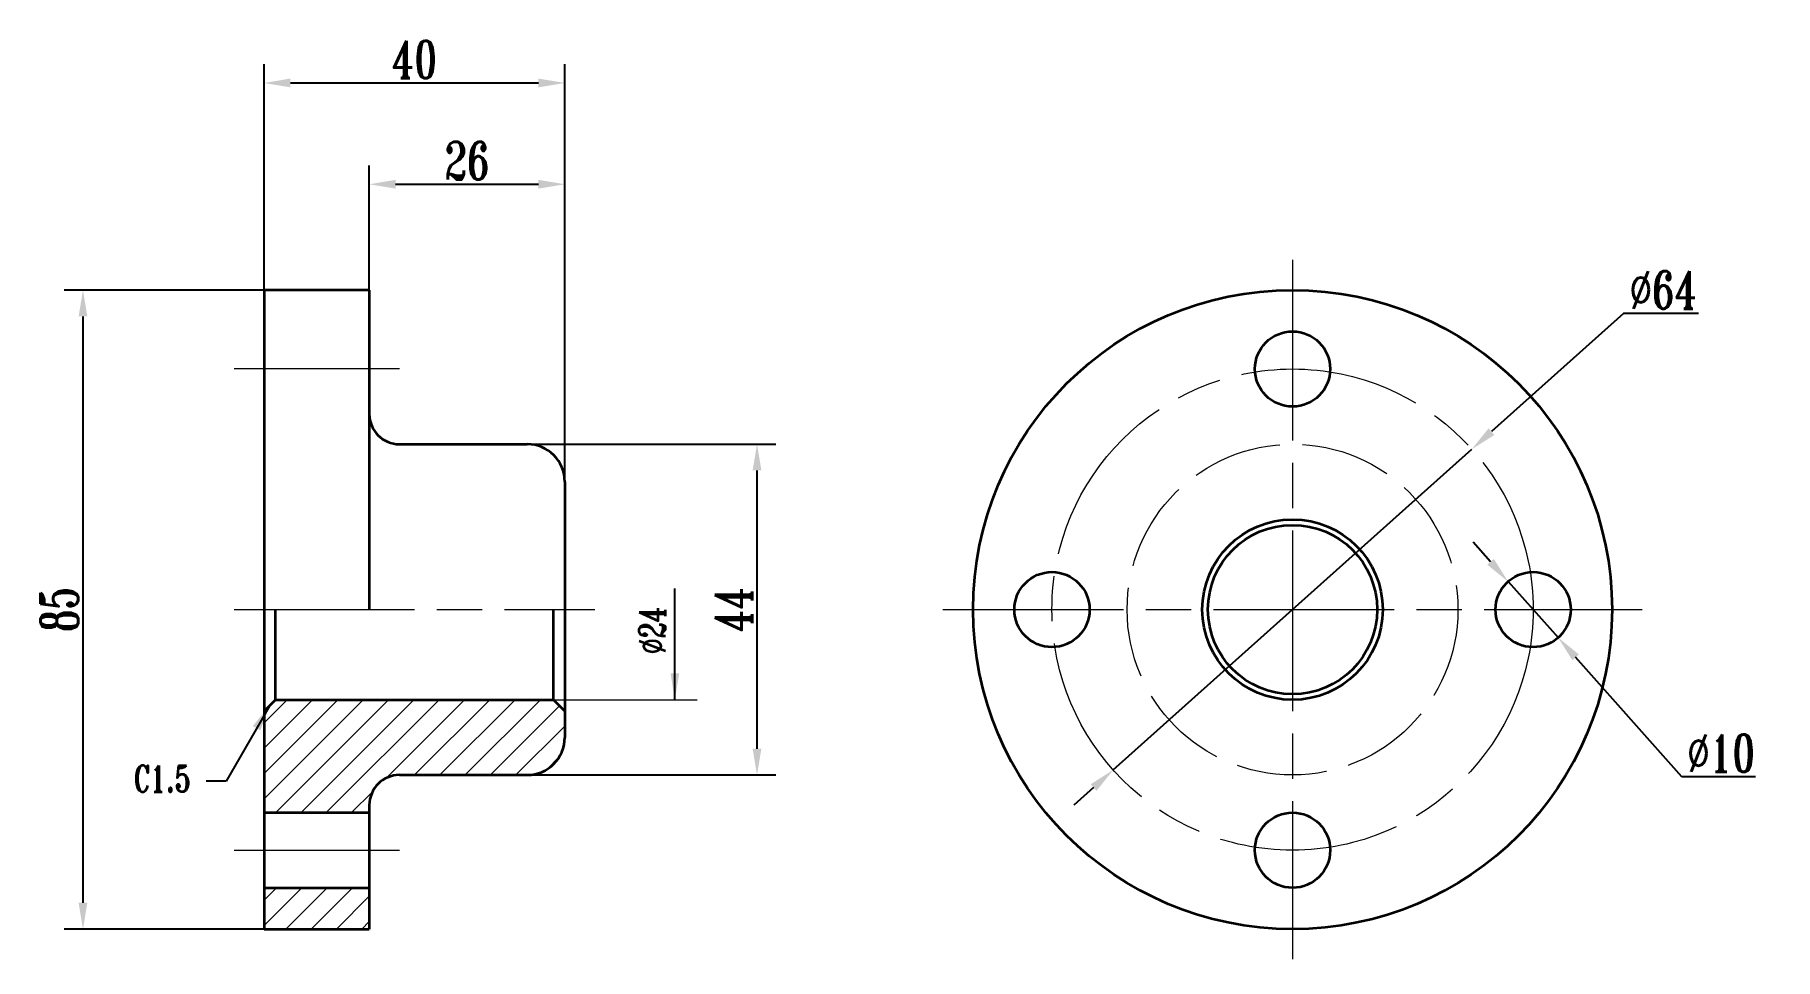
# Model space of a CAD drawing. Header units: millimetres. Extents: x 20 to 251, y 29 to 151.
import ezdxf

# ---------------------------------------------------------------- set-up
doc = ezdxf.new("R2010")
doc.units = ezdxf.units.MM
doc.linetypes.add('ACAD_ISO02W100', pattern=[15, 12, -3])
doc.linetypes.add('ACAD_ISO08W100', pattern=[36, 24, -3, 6, -3])
for name, color, linetype, lineweight in [('剖面线', 142, 'Continuous', 13), ('文本层', 212, 'Continuous', 13), ('点划线', 1, 'ACAD_ISO08W100', 13), ('轮廓线', 7, 'Continuous', 35), ('隐藏线', 44, 'ACAD_ISO02W100', 13)]:
    doc.layers.add(name, color=color, linetype=linetype, lineweight=lineweight)
doc.styles.add('数字与字母', font='romant.shx', dxfattribs={"width": 0.7})
doc.dimstyles.new('机械标注', dxfattribs={"dimtxt": 5, "dimasz": 3.5, "dimexe": 2.5, "dimexo": 0, "dimtad": 1, "dimtoh": 1, "dimdec": 1, "dimdsep": 46, "dimtxsty": '数字与字母', "dimcen": 2.5, "dimadec": 0, "dimazin": 0, "dimtfac": 1, "dimtdec": 1, "dimtmove": 0, "dimatfit": 3, "dimfxl": 0, "dimarcsym": 0})

# ---------------------------------------------------------------- blocks, each defined once
blk = doc.blocks.new('*D3')
at = {"layer": 'Defpoints', "color": 0}
for p in [(210.87, 96.33), (163.17, 53.67)]:
    blk.add_point(p, dxfattribs=at)
at = {"layer": '文本层', "color": 0, "lineweight": -2}
for p, q in [((231.06, 114.4), (213.48, 98.67)), ((241.02, 114.4), (231.06, 114.4)), ((163.17, 53.67), (210.87, 96.33)), ((160.56, 51.33), (157.95, 49))]:
    blk.add_line(p, q, dxfattribs=at)
at = {"layer": '文本层', "color": 0}
for points in [[(213.09, 99.1), (213.87, 98.23), (210.87, 96.33)], [(160.17, 51.77), (160.95, 50.9), (163.17, 53.67)]]:
    blk.add_solid(points, dxfattribs=at)
at = {"layer": '文本层', "color": 0, "insert": (236.35, 117.52), "char_height": 5, "attachment_point": 5, "style": '数字与字母'}
blk.add_mtext('∅64', dxfattribs=at)
blk = doc.blocks.new('*D4')
at = {"layer": 'Defpoints', "color": 0}
for p in [(215.69, 78.73), (222.35, 71.27)]:
    blk.add_point(p, dxfattribs=at)
at = {"layer": '文本层', "color": 0, "lineweight": -2}
for p, q in [((213.37, 81.35), (211.04, 83.96)), ((215.69, 78.73), (222.35, 71.27)), ((238.82, 52.77), (224.67, 68.65)), ((248.61, 52.77), (238.82, 52.77))]:
    blk.add_line(p, q, dxfattribs=at)
at = {"layer": '文本层', "color": 0}
for points in [[(213.8, 81.74), (212.93, 80.96), (215.69, 78.73)], [(225.11, 69.04), (224.24, 68.26), (222.35, 71.27)]]:
    blk.add_solid(points, dxfattribs=at)
at = {"layer": '文本层', "color": 0, "insert": (244.02, 55.9), "char_height": 5, "attachment_point": 5, "style": '数字与字母'}
blk.add_mtext('∅10', dxfattribs=at)
blk = doc.blocks.new('*D5')
at = {"layer": 'Defpoints', "color": 0}
for p in [(50.22, 117.5), (26.13, 32.5), (50.22, 32.5)]:
    blk.add_point(p, dxfattribs=at)
at = {"layer": '文本层', "color": 0, "lineweight": -2}
for p, q in [((50.22, 117.5), (23.63, 117.5)), ((26.13, 114), (26.13, 36)), ((50.22, 32.5), (23.63, 32.5))]:
    blk.add_line(p, q, dxfattribs=at)
at = {"layer": '文本层', "color": 0}
for points in [[(25.55, 114), (26.71, 114), (26.13, 117.5)], [(25.55, 36), (26.71, 36), (26.13, 32.5)]]:
    blk.add_solid(points, dxfattribs=at)
at = {"layer": '文本层', "color": 0, "insert": (23, 75), "char_height": 5, "attachment_point": 5, "rotation": 90, "style": '数字与字母'}
blk.add_mtext('85', dxfattribs=at)
blk = doc.blocks.new('*D6')
at = {"layer": 'Defpoints', "color": 0}
for p in [(85.22, 97), (115.79, 97), (85.22, 53)]:
    blk.add_point(p, dxfattribs=at)
at = {"layer": '文本层', "color": 0, "lineweight": -2}
for p, q in [((85.22, 97), (118.29, 97)), ((115.79, 56.5), (115.79, 93.5)), ((85.22, 53), (118.29, 53))]:
    blk.add_line(p, q, dxfattribs=at)
at = {"layer": '文本层', "color": 0}
for points in [[(115.2, 93.5), (116.37, 93.5), (115.79, 97)], [(115.2, 56.5), (116.37, 56.5), (115.79, 53)]]:
    blk.add_solid(points, dxfattribs=at)
at = {"layer": '文本层', "color": 0, "insert": (112.66, 75), "char_height": 5, "attachment_point": 5, "rotation": 90, "style": '数字与字母'}
blk.add_mtext('44', dxfattribs=at)
blk = doc.blocks.new('*D7')
at = {"layer": 'Defpoints', "color": 0}
for p in [(90.22, 131.57), (64.22, 117.5), (90.22, 92)]:
    blk.add_point(p, dxfattribs=at)
at = {"layer": '文本层', "color": 0, "lineweight": -2}
for p, q in [((64.22, 117.5), (64.22, 134.07)), ((90.22, 92), (90.22, 134.07)), ((67.72, 131.57), (86.72, 131.57))]:
    blk.add_line(p, q, dxfattribs=at)
at = {"layer": '文本层', "color": 0}
for points in [[(67.72, 132.16), (67.72, 130.99), (64.22, 131.57)], [(86.72, 132.16), (86.72, 130.99), (90.22, 131.57)]]:
    blk.add_solid(points, dxfattribs=at)
at = {"layer": '文本层', "color": 0, "insert": (77.22, 134.7), "char_height": 5, "attachment_point": 5, "style": '数字与字母'}
blk.add_mtext('26', dxfattribs=at)
blk = doc.blocks.new('*D8')
at = {"layer": 'Defpoints', "color": 0}
for p in [(90.22, 145.04), (50.22, 117.5), (90.22, 117.5)]:
    blk.add_point(p, dxfattribs=at)
at = {"layer": '文本层', "color": 0, "lineweight": -2}
for p, q in [((50.22, 117.5), (50.22, 147.54)), ((90.22, 117.5), (90.22, 147.54)), ((53.72, 145.04), (86.72, 145.04))]:
    blk.add_line(p, q, dxfattribs=at)
at = {"layer": '文本层', "color": 0}
for points in [[(53.72, 145.63), (53.72, 144.46), (50.22, 145.04)], [(86.72, 145.63), (86.72, 144.46), (90.22, 145.04)]]:
    blk.add_solid(points, dxfattribs=at)
at = {"layer": '文本层', "color": 0, "insert": (70.22, 148.17), "char_height": 5, "attachment_point": 5, "style": '数字与字母'}
blk.add_mtext('40', dxfattribs=at)

msp = doc.modelspace()

# ---------------------------------------------------------------- hatches: boundary and pattern name
at = {"layer": '剖面线'}
h = msp.add_hatch(dxfattribs=at)
h.set_pattern_fill('ANSI31', color=256, scale=0.75, style=0)
h.set_pattern_definition([(45, (128.3655, 0), (-1.6838, 1.6838), [])])
h.paths.add_polyline_path([(68.22, 53), (85.22, 53, 0.414214), (90.22, 58), (90.22, 61.5), (88.72, 63), (51.72, 63), (50.22, 61.5), (50.22, 48), (64.22, 48), (64.22, 49, -0.414214)])
h.paths.add_polyline_path([(64.22, 32.5), (64.22, 38), (50.22, 38), (50.22, 32.5)])

# ---------------------------------------------------------------- linework, layer by layer
at = {"layer": '文本层'}
msp.add_line((88.72, 63), (107.83, 63), dxfattribs=at)
at = {"layer": '点划线'}
for p, q in [((187.02, 121.5), (187.02, 28.5)), ((68.22, 107), (46.22, 107)), ((46.22, 75), (94.22, 75)), ((140.52, 75), (233.52, 75)), ((46.22, 43), (68.22, 43))]:
    msp.add_line(p, q, dxfattribs=at)
msp.add_circle((187.02, 75), 32, dxfattribs=at)
at = {"layer": '轮廓线'}
for p, q in [((64.22, 117.5), (50.22, 117.5)), ((50.22, 117.5), (50.22, 32.5)), ((64.22, 117.5), (64.22, 101)), ((64.22, 107), (64.22, 75)), ((68.22, 97), (85.22, 97)), ((90.22, 92), (90.22, 58)), ((51.72, 63), (51.72, 75)), ((88.72, 63), (88.72, 75)), ((51.72, 63), (50.22, 61.5)), ((51.72, 63), (88.72, 63)), ((88.72, 63), (90.22, 61.5)), ((68.22, 53), (85.22, 53)), ((64.22, 49), (64.22, 32.5)), ((50.22, 48), (64.22, 48)), ((50.22, 38), (64.22, 38)), ((50.22, 32.5), (64.22, 32.5))]:
    msp.add_line(p, q, dxfattribs=at)
for centre, radius in [((187.02, 75), 42.5), ((187.02, 107), 5), ((187.02, 75), 12), ((187.02, 75), 11.25), ((155.02, 75), 5), ((219.02, 75), 5), ((187.02, 43), 5)]:
    msp.add_circle(centre, radius, dxfattribs=at)
for centre, radius, start, end in [((68.22, 101), 4, 180, 270), ((85.22, 92), 5, 0, 90), ((85.22, 58), 5, 270, 0), ((68.22, 49), 4, 90, 180)]:
    msp.add_arc(centre, radius, start, end, dxfattribs=at)
at = {"layer": '隐藏线'}
msp.add_circle((187.02, 75), 22, dxfattribs=at)

# ---------------------------------------------------------------- texts
at = {"layer": '文本层', "style": '数字与字母', "width": 0.7}
msp.add_text('%%c24', height=3.5, rotation=90, dxfattribs=at).set_placement((103.62, 69.08))
msp.add_text('C1.5', height=3.5, dxfattribs=at).set_placement((32.87, 50.77))

# ---------------------------------------------------------------- dimensions: what is measured, and where the dimension line sits
at = {"layer": '文本层'}
for base, p1, p2, picture, middle in [((90.22, 145.04), (50.22, 117.5), (90.22, 117.5), '*D8', (70.22, 148.17)), ((90.22, 131.57), (64.22, 117.5), (90.22, 92), '*D7', (77.22, 134.7))]:
    dim = msp.add_linear_dim(base=base, p1=p1, p2=p2, dimstyle='机械标注', dxfattribs=at)
    dim.commit()
    dim.dimension.update_dxf_attribs({"geometry": picture, "text_midpoint": middle})
for p1, p2, picture, middle in [((163.17, 53.67), (210.87, 96.33), '*D3', (236.35, 114.4)), ((215.69, 78.73), (222.35, 71.27), '*D4', (244.02, 52.77))]:
    dim = msp.add_diameter_dim_2p(p1=p1, p2=p2, dimstyle='机械标注', dxfattribs=at)
    dim.commit()
    dim.dimension.update_dxf_attribs({"geometry": picture, "text_midpoint": middle, "dimtype": 163})
for base, p1, p2, picture, middle in [((26.13, 32.5), (50.22, 117.5), (50.22, 32.5), '*D5', (23, 75)), ((115.79, 97), (85.22, 53), (85.22, 97), '*D6', (112.66, 75))]:
    dim = msp.add_linear_dim(base=base, p1=p1, p2=p2, angle=90, dimstyle='机械标注', dxfattribs=at)
    dim.commit()
    dim.dimension.update_dxf_attribs({"geometry": picture, "text_midpoint": middle})

# ---------------------------------------------------------------- leaders
for points in [[(104.86, 63), (104.86, 74.4), (104.86, 77.82)], [(50.97, 62.25), (45.16, 52.2), (42.5, 52.2)]]:
    msp.add_leader(points, dimstyle='机械标注', override={"dimgap": 0.625, "dimtad": 0}, dxfattribs=at)

doc.saveas('drawing.dxf')
